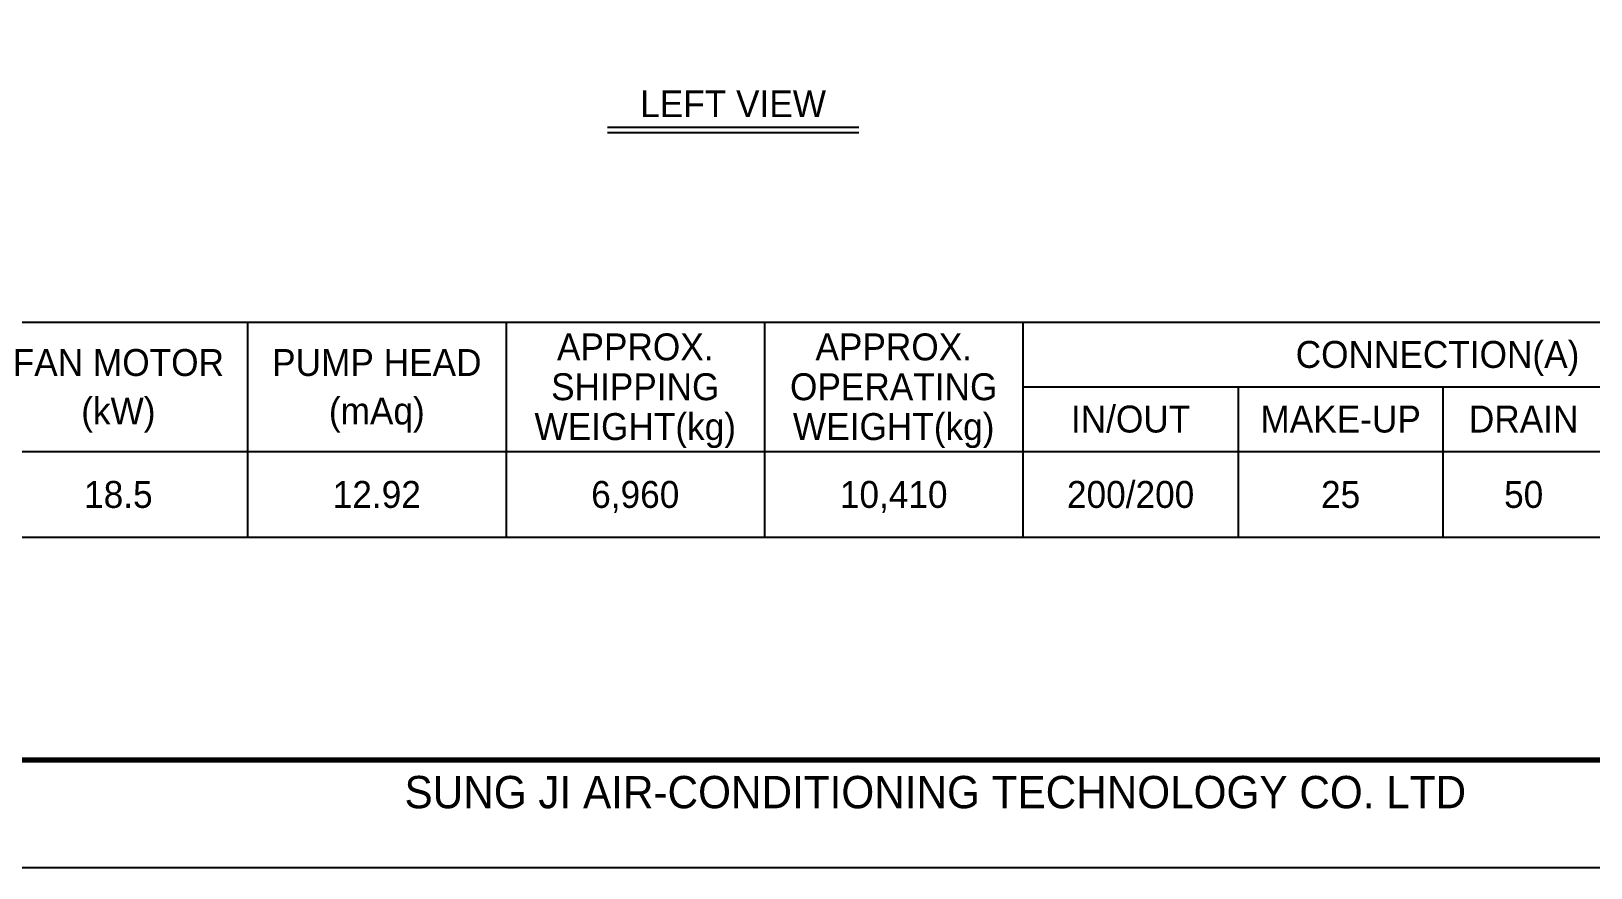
# Model space of a CAD drawing. Header units: millimetres. Extents: x 4398 to 33805, y 3079 to 23874.
# Drawn here: x 12436 to 22574, y 3079 to 8517 of the extents above; entities that cross this region are included whole.
import ezdxf
from ezdxf.enums import TextEntityAlignment as Align

# ---------------------------------------------------------------- set-up
doc = ezdxf.new("R2010")
doc.units = ezdxf.units.MM
for name, color, linetype in [('냉각탑_box', 1, 'Continuous'), ('냉각탑_form', 1, 'Continuous'), ('냉각탑_text', 3, 'Continuous')]:
    doc.layers.add(name, color=color, linetype=linetype)
doc.styles.add('돋움', font='Dotum.ttf')

# ---------------------------------------------------------------- blocks, each defined once
blk = doc.blocks.new('냉각탑form')
at = {"layer": 'Defpoints'}
blk.add_lwpolyline([(0, 297.07), (420.1, 297.07), (420.1, 0), (0, 0)], close=True, dxfattribs=at)
at = {"layer": '냉각탑_form', "const_width": 0.5}
blk.add_lwpolyline([(10, 287.07), (10, 10), (410.1, 10), (410.1, 287.07)], close=True, dxfattribs=at)
at = {"layer": '냉각탑_form', "style": '돋움'}
blk.add_text('SUNG JI AIR-CONDITIONING TECHNOLOGY CO. LTD', height=3.0007, dxfattribs=at).set_placement((149.5, 5.53))

msp = doc.modelspace()

# ---------------------------------------------------------------- linework, layer by layer
at = {"layer": '냉각탑_box'}
for p, q in [((16181.9, 7894.1), (17815.2, 7894.1)), ((16181.9, 7859.1), (17815.2, 7859.1)), ((13842.7, 6626), (13842.7, 5226)), ((15522.7, 6626), (15522.7, 5226)), ((17202.7, 6626), (17202.7, 5226)), ((18882.7, 6626), (18882.7, 5226)), ((18882.7, 6206), (24272.7, 6206)), ((20282.7, 6206), (20282.7, 5226)), ((21612.7, 6206), (21612.7, 5226)), ((9222.7, 5786), (24272.7, 5786))]:
    msp.add_line(p, q, dxfattribs=at)
msp.add_lwpolyline([(9222.7, 6626), (24272.7, 6626), (24272.7, 5226), (9222.7, 5226)], close=True, dxfattribs=at)

# ---------------------------------------------------------------- block references
at = {"layer": '냉각탑_form', "xscale": 70.00000000000001, "yscale": 70.00000000000001, "zscale": 70.00000000000001}
msp.add_blockref('냉각탑form', (4397.9, 3079.2), dxfattribs=at)

# ---------------------------------------------------------------- texts
at = {"layer": '냉각탑_text', "style": '돋움'}
for s, p in [('LEFT VIEW', (16998.6, 8045.7)), ('APPROX.', (16362.7, 6465)), ('APPROX.', (18042.7, 6465)), ('CONNECTION(A)', (21577.7, 6416)), ('FAN MOTOR', (13002.7, 6363.5)), ('PUMP HEAD', (14682.7, 6363.5)), ('SHIPPING', (16362.7, 6206)), ('OPERATING', (18042.7, 6206)), ('(kW)', (13002.7, 6048.5)), ('(mAq)', (14682.7, 6048.5)), ('IN/OUT', (19582.7, 5996)), ('MAKE-UP', (20947.7, 5996)), ('DRAIN', (22137.7, 5996)), ('WEIGHT(kg)', (16362.7, 5947)), ('WEIGHT(kg)', (18042.7, 5947)), ('18.5', (13002.7, 5506)), ('12.92', (14682.7, 5506)), ('6,960', (16362.7, 5506)), ('10,410', (18042.7, 5506)), ('200/200', (19582.7, 5506)), ('25', (20947.7, 5506)), ('50', (22137.7, 5506))]:
    msp.add_text(s, height=175, dxfattribs=at).set_placement(p, align=Align.MIDDLE_CENTER)

doc.saveas('drawing.dxf')
